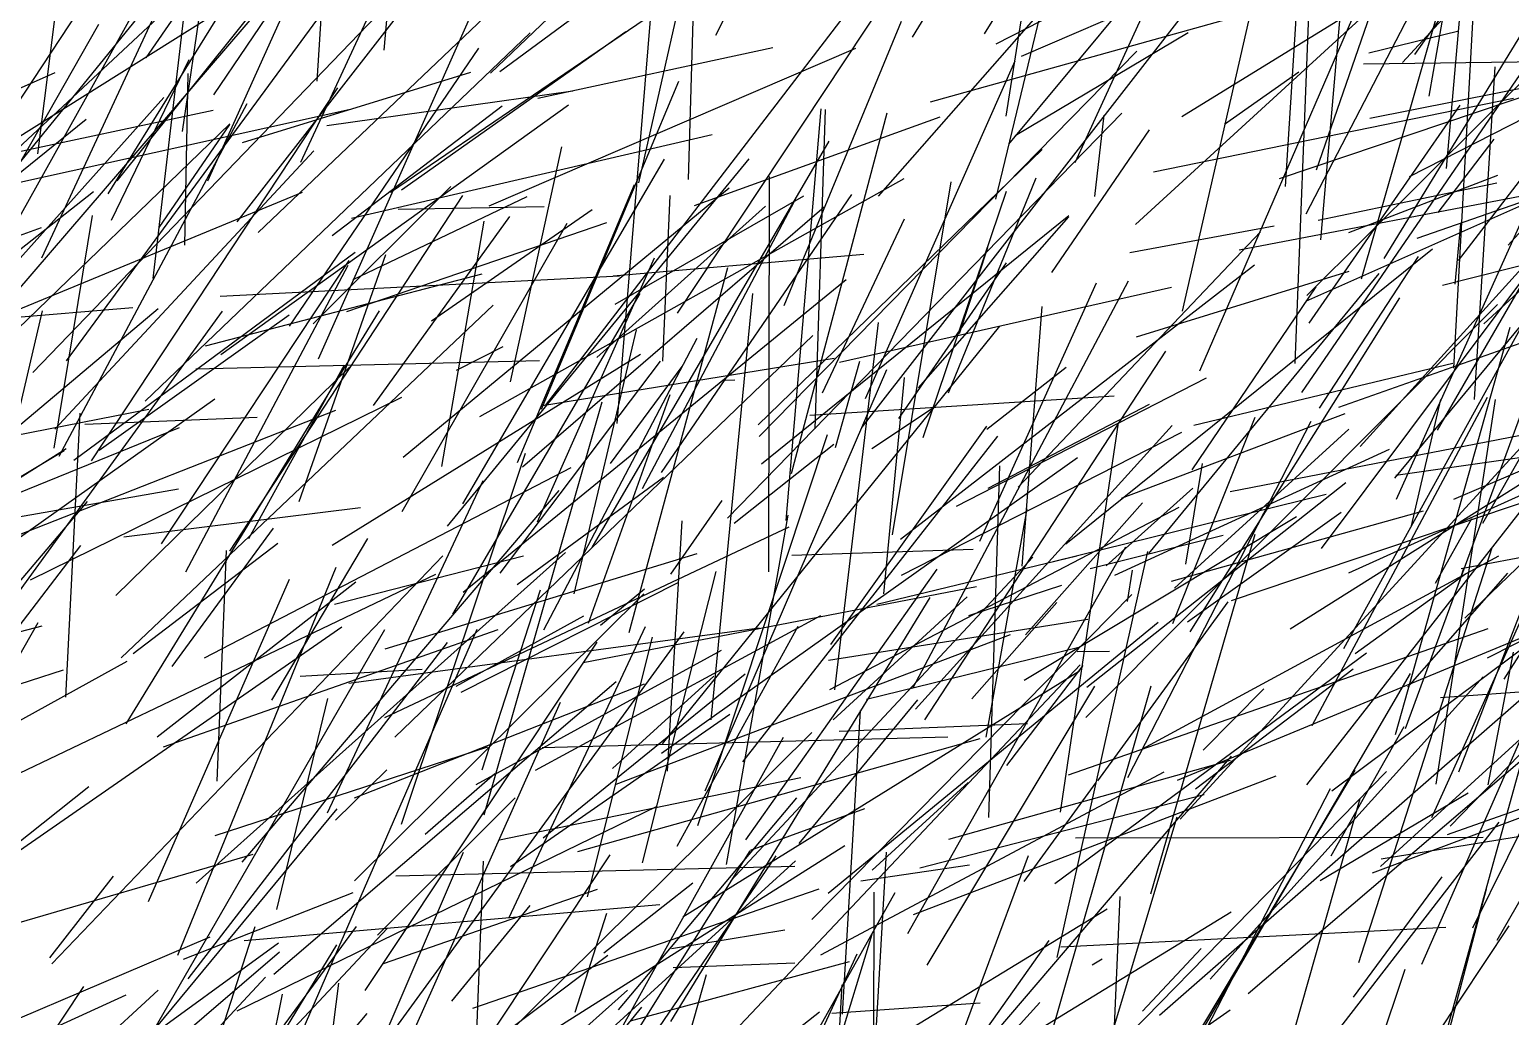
# Model space of a CAD drawing. Header units: metres. Extents: x 0 to 1019, y 0 to 619.
# Drawn here: x 448.5 to 517.8, y 220.4 to 266.6 of the extents above; entities that cross this region are included whole.
import ezdxf

# ---------------------------------------------------------------- set-up
doc = ezdxf.new("R2010")
doc.units = ezdxf.units.M

msp = doc.modelspace()

# ---------------------------------------------------------------- linework, layer by layer
at = {"color": 183}
for p, q in [((453.911, 265.315), (467.123, 284.482)), ((481.077, 227.534), (483.978, 243.898)), ((485.505, 223.306), (501.567, 231.874))]:
    msp.add_line(p, q, dxfattribs=at)
at = {"color": 249}
for p, q in [((512.734, 265.1), (530.881, 284.901)), ((489.794, 266.287), (496.899, 277.892)), ((488.447, 240.212), (489.418, 250.353))]:
    msp.add_line(p, q, dxfattribs=at)
at = {"color": 172}
msp.add_line((513.314, 265.477), (526.372, 284.06), dxfattribs=at)
at = {"color": 94}
for p, q in [((497.401, 260.419), (506.57, 280.37)), ((516.488, 243.519), (523.353, 255.611))]:
    msp.add_line(p, q, dxfattribs=at)
at = {"color": 81}
for p, q in [((457.091, 263.582), (467.937, 279.673)), ((468.232, 221.14), (471.889, 225.61))]:
    msp.add_line(p, q, dxfattribs=at)
at = {"color": 25}
for p, q in [((480.591, 266.387), (487.246, 279.816)), ((516.545, 252.864), (530.042, 265.359)), ((478.044, 232.748), (497.511, 246.607))]:
    msp.add_line(p, q, dxfattribs=at)
at = {"color": 109}
for p, q in [((452.563, 259.558), (468.356, 279.287)), ((447.619, 231.649), (467.469, 241.142)), ((445.671, 233.286), (448.86, 238.875)), ((490.55, 216.011), (504.724, 232.618)), ((458.507, 223.976), (477.968, 225.66))]:
    msp.add_line(p, q, dxfattribs=at)
at = {"color": 85}
for p, q in [((461.924, 264.232), (462.89, 279.197)), ((490.635, 263.264), (505.862, 267.508)), ((483.872, 243.653), (485.522, 262.935))]:
    msp.add_line(p, q, dxfattribs=at)
at = {"color": 199}
for p, q in [((456.797, 259.553), (465.373, 278.599)), ((502.399, 262.574), (515.83, 270.86)), ((475.878, 253.778), (484.701, 258.852))]:
    msp.add_line(p, q, dxfattribs=at)
at = {"color": 246}
for p, q in [((476.982, 259.462), (481.209, 278.194)), ((455.877, 222.175), (468.023, 237.931))]:
    msp.add_line(p, q, dxfattribs=at)
at = {"color": 98}
for p, q in [((493.163, 266.445), (500.512, 278.32)), ((447.985, 228.191), (463.075, 238.67)), ((474.123, 228.146), (492.959, 233.44))]:
    msp.add_line(p, q, dxfattribs=at)
at = {"color": 105}
for p, q in [((494.179, 262.592), (496.645, 278.407)), ((515.202, 254.716), (515.465, 257.548))]:
    msp.add_line(p, q, dxfattribs=at)
at = {"color": 230}
for p, q in [((494.302, 261.28), (508.107, 277.879)), ((508.935, 242.337), (520.992, 258.463))]:
    msp.add_line(p, q, dxfattribs=at)
at = {"color": 21}
for p, q in [((470.039, 264.603), (482.974, 276.99)), ((468.444, 250.687), (470.633, 251.802)), ((496.591, 211.147), (502.177, 229.769))]:
    msp.add_line(p, q, dxfattribs=at)
at = {"color": 50}
for p, q in [((479.309, 259.63), (479.801, 277.118)), ((490.484, 222.827), (498.324, 235.895)), ((490.136, 227.388), (503.448, 230.82))]:
    msp.add_line(p, q, dxfattribs=at)
at = {"color": 123}
for p, q in [((448.839, 260.823), (450.846, 276.604)), ((468.024, 243.388), (482.149, 260.592))]:
    msp.add_line(p, q, dxfattribs=at)
at = {"color": 255}
for p, q in [((452.132, 258.958), (462.274, 275.335)), ((484.99, 248.583), (499.238, 249.484))]:
    msp.add_line(p, q, dxfattribs=at)
at = {"color": 46}
for p, q in [((465.062, 265.687), (465.916, 275.447)), ((497.42, 228.785), (516.502, 228.813))]:
    msp.add_line(p, q, dxfattribs=at)
at = {"color": 117}
for p, q in [((493.702, 265.975), (513.031, 275.876)), ((487.845, 215.408), (488.581, 228.122)), ((474.046, 211.749), (485.445, 220.63))]:
    msp.add_line(p, q, dxfattribs=at)
at = {"color": 16}
msp.add_line((444.472, 256.079), (459.611, 274.699), dxfattribs=at)
at = {"color": 14}
for p, q in [((508.709, 260.074), (513.843, 274.929)), ((456.688, 251.837), (469.638, 255.209)), ((494.925, 241.51), (495.863, 253.668)), ((510.682, 222.953), (516.936, 242.391))]:
    msp.add_line(p, q, dxfattribs=at)
at = {"color": 73}
for p, q in [((449.024, 255.95), (457.512, 274.197)), ((488.121, 239.725), (497.484, 242.002)), ((463.486, 210.072), (476.442, 221.653))]:
    msp.add_line(p, q, dxfattribs=at)
at = {"color": 152}
for p, q in [((459.162, 257.144), (476.47, 273.635)), ((458.17, 257.636), (470.062, 272.917)), ((469.37, 231.279), (480.851, 237.577))]:
    msp.add_line(p, q, dxfattribs=at)
at = {"color": 26}
for p, q in [((508.249, 254.183), (527.904, 273.754)), ((448.61, 250.59), (465.879, 268.516))]:
    msp.add_line(p, q, dxfattribs=at)
at = {"color": 24}
for p, q in [((446.228, 260.66), (454.401, 273.07)), ((478.471, 241.137), (480.888, 244.587)), ((475.744, 232.036), (480.485, 236.362)), ((477.739, 213.906), (480.152, 222.383))]:
    msp.add_line(p, q, dxfattribs=at)
at = {"color": 23}
for p, q in [((454.248, 254.988), (456.31, 272.592)), ((450.535, 246.476), (463.702, 256.222)), ((513.856, 216.326), (519.132, 235.329))]:
    msp.add_line(p, q, dxfattribs=at)
at = {"color": 220}
for p, q in [((488.203, 258.837), (500.308, 272.63)), ((495.082, 238.289), (500.565, 244.474)), ((510.446, 221.326), (514.594, 226.956))]:
    msp.add_line(p, q, dxfattribs=at)
at = {"color": 108}
for p, q in [((511.871, 255.923), (522.159, 272.776)), ((459.796, 235.229), (464.298, 242.815))]:
    msp.add_line(p, q, dxfattribs=at)
at = {"color": 180}
for p, q in [((514.788, 260.134), (515.927, 273.059)), ((475.016, 251.28), (482.912, 258.379)), ((490.363, 234.31), (501.66, 251.587)), ((496.567, 223.186), (500.815, 242.204)), ((453.991, 219.287), (465.089, 238.544)), ((484.558, 216.717), (498.899, 225.468))]:
    msp.add_line(p, q, dxfattribs=at)
at = {"color": 133}
for p, q in [((465.357, 259.033), (484.567, 272.128)), ((507.252, 259.292), (508.011, 271.151)), ((501.07, 259.985), (517.928, 263.439))]:
    msp.add_line(p, q, dxfattribs=at)
at = {"color": 189}
for p, q in [((500.229, 257.52), (515.94, 271.907)), ((516.719, 237.223), (532.422, 245.142))]:
    msp.add_line(p, q, dxfattribs=at)
at = {"color": 214}
msp.add_line((502.428, 253.46), (506.68, 272.065), dxfattribs=at)
at = {"color": 107}
msp.add_line((510.813, 254.965), (515.647, 271.824), dxfattribs=at)
at = {"color": 129}
for p, q in [((517.674, 256.54), (531.937, 272.198)), ((514.108, 229.738), (521.975, 247.204)), ((441.701, 207.803), (450.992, 221.829))]:
    msp.add_line(p, q, dxfattribs=at)
at = {"color": 10}
for p, q in [((455.609, 261.873), (457.058, 271.648)), ((513.149, 243.398), (514.525, 249.311)), ((462.405, 229.964), (469.697, 245.531)), ((458.406, 227.648), (473.253, 245.056)), ((514.271, 240.718), (515.986, 243.747))]:
    msp.add_line(p, q, dxfattribs=at)
at = {"color": 2}
for p, q in [((461.16, 260.437), (466.143, 271.233)), ((468.66, 235.604), (478.85, 240.755)), ((467.895, 216.579), (486.617, 228.432)), ((468.963, 208.996), (469.712, 227.691))]:
    msp.add_line(p, q, dxfattribs=at)
at = {"color": 70}
for p, q in [((461.978, 251.219), (470.806, 271.136)), ((495.869, 218.107), (500.967, 235.911)), ((467.602, 212.462), (484.32, 227.713))]:
    msp.add_line(p, q, dxfattribs=at)
at = {"color": 217}
for p, q in [((508.903, 256.793), (510.156, 271.257)), ((495.026, 236.164), (507.765, 243.844))]:
    msp.add_line(p, q, dxfattribs=at)
at = {"color": 163}
for p, q in [((470.474, 264.687), (478.671, 270.769)), ((496.714, 229.994), (499.434, 248.219))]:
    msp.add_line(p, q, dxfattribs=at)
at = {"color": 78}
for p, q in [((494.896, 265.402), (507.87, 270.993)), ((437.937, 242.083), (455.432, 245.131)), ((470.447, 209.42), (482.192, 228.175))]:
    msp.add_line(p, q, dxfattribs=at)
at = {"color": 20}
msp.add_line((507.711, 251.001), (508.465, 270.448), dxfattribs=at)
at = {"color": 208}
for p, q in [((508.223, 258.016), (514.934, 270.972)), ((472.425, 248.871), (478.855, 264.233)), ((447.862, 259.462), (463.403, 262.904)), ((486.521, 220.52), (487.356, 234.745))]:
    msp.add_line(p, q, dxfattribs=at)
at = {"color": 84}
for p, q in [((513.975, 263.527), (515.197, 270.479)), ((478.783, 253.367), (488.958, 268.711)), ((465.948, 246.623), (481.205, 259.236)), ((489.579, 224.299), (499.777, 242.42))]:
    msp.add_line(p, q, dxfattribs=at)
at = {"color": 146}
for p, q in [((450.187, 251.126), (464.065, 270.045)), ((444.033, 234.906), (457.495, 253.455)), ((465.108, 237.634), (479.707, 242.107))]:
    msp.add_line(p, q, dxfattribs=at)
at = {"color": 115}
for p, q in [((503.252, 250.654), (511.548, 269.851)), ((454.022, 225.808), (460.625, 240.908))]:
    msp.add_line(p, q, dxfattribs=at)
at = {"color": 77}
for p, q in [((513.068, 259.763), (532.508, 269.701)), ((458.725, 242.812), (463.193, 250.945))]:
    msp.add_line(p, q, dxfattribs=at)
at = {"color": 58}
for p, q in [((444.583, 259.516), (460.24, 269.341)), ((493.373, 229.743), (493.875, 246.21)), ((460.953, 219.109), (469.411, 238.568))]:
    msp.add_line(p, q, dxfattribs=at)
at = {"color": 244}
msp.add_line((493.687, 258.708), (496.249, 269.276), dxfattribs=at)
at = {"color": 97}
for p, q in [((515.139, 250.78), (516.147, 269.143)), ((455.778, 241.242), (463.376, 255.615)), ((472.496, 228.792), (481.954, 236.465)), ((470.979, 227.447), (481.24, 234.574))]:
    msp.add_line(p, q, dxfattribs=at)
at = {"color": 111}
for p, q in [((472.616, 249.032), (487.425, 268.356)), ((508.367, 252.9), (515.437, 263.112)), ((441.741, 210.517), (460.104, 223.861))]:
    msp.add_line(p, q, dxfattribs=at)
at = {"color": 43}
for p, q in [((442.762, 248.506), (453.697, 268.122)), ((457.416, 251.421), (473.692, 263.115)), ((482.562, 248.13), (495.862, 261.025)), ((469.536, 248.516), (489.395, 259.669))]:
    msp.add_line(p, q, dxfattribs=at)
at = {"color": 121}
for p, q in [((443.506, 249.308), (459.359, 267.754)), ((479.579, 258.4), (491.089, 262.551)), ((463.673, 226.771), (477.222, 240.215)), ((491.486, 228.73), (504.686, 232.427))]:
    msp.add_line(p, q, dxfattribs=at)
at = {"color": 154}
for p, q in [((515.352, 255.824), (524.877, 268.262)), ((446.53, 260.626), (457.045, 262.866)), ((443.887, 253.107), (451.455, 259.055))]:
    msp.add_line(p, q, dxfattribs=at)
at = {"color": 86}
msp.add_line((436.819, 250.724), (454.483, 267.213), dxfattribs=at)
at = {"color": 120}
for p, q in [((475.972, 248.19), (477.539, 267.308)), ((444.774, 243.649), (455.482, 248.014))]:
    msp.add_line(p, q, dxfattribs=at)
at = {"color": 225}
for p, q in [((483.784, 253.722), (489.277, 267.043)), ((454.525, 257.373), (457.831, 262.196)), ((465.554, 217.755), (473.306, 235.135)), ((498.199, 222.834), (498.672, 223.117))]:
    msp.add_line(p, q, dxfattribs=at)
at = {"color": 150}
for p, q in [((487.429, 248.027), (502.608, 267.524)), ((472.253, 263.436), (483.257, 265.802)), ((486.194, 247.068), (487.325, 251.106)), ((493.269, 247.932), (496.984, 250.84)), ((448.507, 240.865), (465.883, 249.431)), ((487.896, 247.022), (490.768, 248.949)), ((485.84, 226.202), (501.286, 238.895)), ((473.888, 215.76), (483.754, 233.506))]:
    msp.add_line(p, q, dxfattribs=at)
at = {"color": 138}
for p, q in [((446.695, 258.103), (451.699, 266.891)), ((475.182, 238.744), (477.247, 240.446))]:
    msp.add_line(p, q, dxfattribs=at)
at = {"color": 210}
for p, q in [((453.861, 249.235), (471.899, 266.486)), ((495.023, 226.737), (498.395, 231.371))]:
    msp.add_line(p, q, dxfattribs=at)
at = {"color": 99}
for p, q in [((465.87, 259.146), (476.372, 266.551)), ((500.281, 252.258), (510.238, 255.324))]:
    msp.add_line(p, q, dxfattribs=at)
at = {"color": 119}
for p, q in [((494.605, 261.681), (502.697, 266.51)), ((485.965, 237.846), (493.268, 248.064)), ((499.855, 239.851), (500.094, 241.324)), ((458.174, 220.684), (477.841, 230.271))]:
    msp.add_line(p, q, dxfattribs=at)
at = {"color": 30}
for p, q in [((508.016, 249.64), (519.726, 266.723)), ((478.042, 245.898), (486.96, 258.923)), ((451.041, 248.155), (459.105, 248.486)), ((511.7, 227.44), (524.097, 238.763))]:
    msp.add_line(p, q, dxfattribs=at)
at = {"color": 143}
for p, q in [((511.152, 265.563), (515.372, 266.585)), ((455.722, 256.546), (455.882, 264.588)), ((487.238, 208.594), (504.664, 220.729))]:
    msp.add_line(p, q, dxfattribs=at)
at = {"color": 175}
for p, q in [((460.631, 252.759), (469.496, 265.778)), ((449.636, 247.926), (461.763, 260.972)), ((512.872, 233.908), (518.985, 250.561)), ((469.213, 220.804), (485.421, 226.402))]:
    msp.add_line(p, q, dxfattribs=at)
at = {"color": 95}
for p, q in [((469.966, 258.386), (487.134, 265.778)), ((450.156, 235.373), (450.83, 248.68)), ((466.983, 228.953), (470.244, 231.798))]:
    msp.add_line(p, q, dxfattribs=at)
at = {"color": 213}
msp.add_line((482.61, 247.592), (500.3, 265.641), dxfattribs=at)
at = {"color": 19}
msp.add_line((452.285, 257.714), (455.929, 265.244), dxfattribs=at)
at = {"color": 116}
for p, q in [((487.586, 249.357), (494.601, 265.175)), ((489.147, 248.426), (494.194, 255.718))]:
    msp.add_line(p, q, dxfattribs=at)
at = {"color": 142}
for p, q in [((510.902, 265.033), (524.263, 265.223)), ((481.85, 232.347), (493.783, 247.602)), ((433.518, 236.52), (450.164, 247.022))]:
    msp.add_line(p, q, dxfattribs=at)
at = {"color": 141}
msp.add_line((516.101, 249.318), (517.073, 264.901), dxfattribs=at)
at = {"color": 227}
for p, q in [((435.237, 258.235), (449.658, 264.628)), ((474.583, 226.018), (477.617, 238.185)), ((463.675, 230.667), (477.242, 235.994))]:
    msp.add_line(p, q, dxfattribs=at)
at = {"color": 215}
for p, q in [((458.431, 261.359), (469.109, 264.657)), ((461.071, 244.534), (465.137, 256.115)), ((509.4, 227.944), (512.805, 234.006))]:
    msp.add_line(p, q, dxfattribs=at)
at = {"color": 250}
for p, q in [((504.404, 262.211), (507.882, 264.661)), ((449.504, 222.881), (467.804, 241.992)), ((454.725, 233.045), (470.388, 238.552)), ((464.161, 221.639), (475.028, 237.945))]:
    msp.add_line(p, q, dxfattribs=at)
at = {"color": 211}
msp.add_line((506.977, 259.665), (522.007, 264.744), dxfattribs=at)
at = {"color": 65}
for p, q in [((511.201, 262.488), (521.436, 264.539)), ((512.369, 245.641), (525.668, 261.731))]:
    msp.add_line(p, q, dxfattribs=at)
at = {"color": 39}
for p, q in [((440.934, 248.038), (454.738, 263.461)), ((497.961, 235.85), (510.084, 245.433)), ((512.497, 210.519), (516.669, 226.401))]:
    msp.add_line(p, q, dxfattribs=at)
at = {"color": 100}
for p, q in [((451.363, 246.443), (462.883, 263.91)), ((515.128, 244.647), (532.617, 252.107))]:
    msp.add_line(p, q, dxfattribs=at)
at = {"color": 127}
for p, q in [((462.38, 262.146), (473.897, 263.773)), ((431.837, 251.133), (449.014, 257.377)), ((514.844, 228.936), (522.32, 231.593))]:
    msp.add_line(p, q, dxfattribs=at)
at = {"color": 231}
for p, q in [((449.835, 246.664), (458.638, 263.183)), ((461.736, 252.868), (468.175, 259.287)), ((463.307, 253.435), (475.484, 257.612)), ((453.651, 219.006), (462.863, 230.14))]:
    msp.add_line(p, q, dxfattribs=at)
at = {"color": 91}
for p, q in [((462.623, 257.007), (470.579, 263.068)), ((512.415, 245.767), (522.066, 247.154)), ((480.842, 204.567), (495.754, 221.081))]:
    msp.add_line(p, q, dxfattribs=at)
at = {"color": 184}
msp.add_line((484.124, 245.857), (488.614, 262.743), dxfattribs=at)
at = {"color": 187}
msp.add_line((485.241, 247.948), (485.712, 262.898), dxfattribs=at)
at = {"color": 31}
for p, q in [((513.414, 256.88), (531.195, 263.065)), ((447.317, 253.126), (453.293, 253.632)), ((445.924, 241.39), (457.135, 249.356))]:
    msp.add_line(p, q, dxfattribs=at)
at = {"color": 161}
for p, q in [((435.747, 250.032), (451.112, 262.45)), ((472.239, 243.589), (477.72, 255.959)), ((452.498, 240.135), (463.439, 250.839)), ((484.83, 214.172), (487.902, 224.276))]:
    msp.add_line(p, q, dxfattribs=at)
at = {"color": 13}
for p, q in [((441.414, 246.364), (457.833, 262.229)), ((491.474, 249.63), (495.584, 259.699))]:
    msp.add_line(p, q, dxfattribs=at)
at = {"color": 160}
msp.add_line((481.138, 243.756), (499.589, 262.732), dxfattribs=at)
at = {"color": 237}
for p, q in [((498.327, 258.821), (498.773, 262.634)), ((491.997, 252.404), (493.321, 256.442)), ((509.979, 237.649), (518.59, 253.236)), ((502.966, 248.122), (515.093, 251.016)), ((472.449, 233.016), (491.45, 233.517))]:
    msp.add_line(p, q, dxfattribs=at)
at = {"color": 171}
msp.add_line((512.451, 244.654), (520.289, 262.105), dxfattribs=at)
at = {"color": 204}
for p, q in [((463.526, 257.804), (480.412, 261.725)), ((502.665, 238.909), (509.856, 244.04))]:
    msp.add_line(p, q, dxfattribs=at)
at = {"color": 53}
msp.add_line((474.792, 242.383), (485.894, 261.413), dxfattribs=at)
at = {"color": 229}
for p, q in [((496.309, 255.273), (500.882, 261.943)), ((496.089, 215.652), (511.984, 231.899))]:
    msp.add_line(p, q, dxfattribs=at)
at = {"color": 212}
msp.add_line((514.364, 247.885), (522.445, 261.863), dxfattribs=at)
at = {"color": 90}
msp.add_line((514.399, 258.07), (517.02, 261.506), dxfattribs=at)
at = {"color": 87}
msp.add_line((470.974, 250.142), (473.37, 261.16), dxfattribs=at)
at = {"color": 232}
for p, q in [((468.734, 244.426), (478.181, 260.568)), ((451.273, 207.621), (463.765, 224.635))]:
    msp.add_line(p, q, dxfattribs=at)
at = {"color": 173}
for p, q in [((508.214, 253.928), (521.867, 260.009)), ((464.557, 249.035), (470.934, 257.893)), ((465.899, 244.073), (473.619, 257.58)), ((492.572, 235.294), (496.555, 239.806)), ((463.407, 236.038), (482.613, 238.617)), ((508.874, 226.781), (515.812, 230.897))]:
    msp.add_line(p, q, dxfattribs=at)
at = {"color": 234}
msp.add_line((471.301, 246.36), (476.785, 259.389), dxfattribs=at)
at = {"color": 221}
for p, q in [((483.067, 241.25), (483.101, 259.768)), ((457.382, 254.151), (476.076, 255.106))]:
    msp.add_line(p, q, dxfattribs=at)
at = {"color": 102}
for p, q in [((488.855, 242.978), (491.605, 259.521)), ((470.45, 228.693), (484.558, 231.605))]:
    msp.add_line(p, q, dxfattribs=at)
at = {"color": 55}
for p, q in [((505.092, 256.328), (522.127, 259.596)), ((463.604, 254.941), (471.756, 258.82)), ((437.678, 215.963), (456.906, 224.145))]:
    msp.add_line(p, q, dxfattribs=at)
at = {"color": 48}
for p, q in [((508.778, 257.719), (517.153, 259.473)), ((498.759, 208.734), (499.511, 226.039))]:
    msp.add_line(p, q, dxfattribs=at)
at = {"color": 200}
msp.add_line((510.224, 257.133), (517.194, 259.831), dxfattribs=at)
at = {"color": 252}
for p, q in [((514.611, 254.68), (533.86, 259.552)), ((460.028, 225.425), (462.422, 235.306)), ((473.993, 220.616), (475.487, 225.258))]:
    msp.add_line(p, q, dxfattribs=at)
at = {"color": 226}
for p, q in [((442.389, 251.251), (461.231, 259.032)), ((497.509, 237.517), (499.01, 237.532))]:
    msp.add_line(p, q, dxfattribs=at)
at = {"color": 202}
msp.add_line((457.838, 242.211), (468.742, 258.878), dxfattribs=at)
at = {"color": 195}
for p, q in [((477.156, 245.149), (484.261, 258.61)), ((478.095, 233.193), (493.886, 252.753)), ((500.561, 232.954), (517.248, 241.994)), ((515.416, 240.803), (515.608, 241.432)), ((465.064, 219.139), (479.095, 238.429))]:
    msp.add_line(p, q, dxfattribs=at)
at = {"color": 41}
for p, q in [((478.103, 251.115), (478.449, 258.88)), ((462.777, 229.612), (465.186, 231.964))]:
    msp.add_line(p, q, dxfattribs=at)
at = {"color": 235}
for p, q in [((490.286, 247.534), (494.188, 259.073)), ((515.656, 239.07), (535.218, 257.976))]:
    msp.add_line(p, q, dxfattribs=at)
at = {"color": 103}
for p, q in [((449.61, 247.043), (451.405, 257.939)), ((487.956, 212.427), (487.996, 226.246))]:
    msp.add_line(p, q, dxfattribs=at)
at = {"color": 11}
for p, q in [((465.711, 258.229), (472.553, 258.351)), ((485.86, 237.113), (498.001, 239.035))]:
    msp.add_line(p, q, dxfattribs=at)
at = {"color": 79}
for p, q in [((467.269, 252.997), (474.802, 258.222)), ((471.541, 246.163), (485.659, 258.35)), ((481.444, 243.518), (486.116, 247.229)), ((475.344, 223.397), (479.508, 226.679))]:
    msp.add_line(p, q, dxfattribs=at)
at = {"color": 131}
msp.add_line((482.726, 246.312), (497.115, 257.943), dxfattribs=at)
at = {"color": 27}
for p, q in [((467.763, 246.181), (469.733, 257.67)), ((497.91, 234.425), (517.176, 253.771)), ((474.378, 237.004), (492.796, 240.56)), ((465.598, 227.01), (484.291, 227.463))]:
    msp.add_line(p, q, dxfattribs=at)
at = {"color": 38}
for p, q in [((485.581, 249.638), (489.413, 257.78)), ((485.082, 224.961), (500.055, 240.177)), ((484.49, 228.519), (490.042, 235.251))]:
    msp.add_line(p, q, dxfattribs=at)
at = {"color": 201}
for p, q in [((490.081, 249.857), (497.111, 257.881)), ((457.816, 209.387), (460.301, 221.458))]:
    msp.add_line(p, q, dxfattribs=at)
at = {"color": 36}
for p, q in [((499.962, 256.2), (506.724, 257.459)), ((486.077, 234.313), (492.355, 240.082)), ((451.404, 205.022), (462.836, 223.773))]:
    msp.add_line(p, q, dxfattribs=at)
at = {"color": 148}
for p, q in [((494.732, 245.213), (506.092, 257.165)), ((479.739, 229.366), (485.808, 247.676))]:
    msp.add_line(p, q, dxfattribs=at)
at = {"color": 240}
for p, q in [((454.632, 242.551), (463.42, 255.835)), ((432.506, 234.411), (449.05, 238.715))]:
    msp.add_line(p, q, dxfattribs=at)
at = {"color": 104}
msp.add_line((475.785, 255.106), (487.511, 256.129), dxfattribs=at)
at = {"color": 54}
for p, q in [((496.967, 242.565), (514.133, 256.379)), ((496.46, 226.653), (511.046, 237.458))]:
    msp.add_line(p, q, dxfattribs=at)
at = {"color": 113}
msp.add_line((508.847, 248.913), (513.481, 256.016), dxfattribs=at)
at = {"color": 136}
for p, q in [((509.749, 248.959), (529.426, 255.917)), ((504.727, 239.899), (519.265, 244.811)), ((458.383, 210.387), (475.527, 223.283))]:
    msp.add_line(p, q, dxfattribs=at)
at = {"color": 6}
for p, q in [((510.747, 247.109), (519.073, 256.298)), ((481.037, 250.222), (481.467, 250.241)), ((465.87, 229.425), (471.669, 246.804)), ((503.397, 232.894), (506.246, 235.76)), ((489.838, 225.2), (506.82, 231.694))]:
    msp.add_line(p, q, dxfattribs=at)
at = {"color": 106}
msp.add_line((476.535, 238.402), (481.143, 255.508), dxfattribs=at)
at = {"color": 140}
msp.add_line((489.228, 242.771), (505.796, 255.619), dxfattribs=at)
at = {"color": 75}
for p, q in [((500.854, 242.099), (511.638, 255.213)), ((494.207, 232.168), (497.775, 236.861)), ((483.356, 205.801), (496.183, 223.975))]:
    msp.add_line(p, q, dxfattribs=at)
at = {"color": 5}
for p, q in [((468.751, 240.293), (486.694, 254.942)), ((455.399, 223.284), (462.808, 241.471)), ((456.342, 211.13), (464.263, 220.557))]:
    msp.add_line(p, q, dxfattribs=at)
at = {"color": 49}
msp.add_line((486.381, 251.062), (501.919, 254.584), dxfattribs=at)
at = {"color": 63}
msp.add_line((489.831, 235.823), (499.898, 254.869), dxfattribs=at)
at = {"color": 233}
msp.add_line((492.939, 242.69), (498.411, 254.789), dxfattribs=at)
at = {"color": 64}
for p, q in [((502.88, 246.027), (508.695, 254.602)), ((498.465, 231.449), (504.57, 239.833)), ((446.294, 208.064), (459.499, 222.254)), ((486.021, 220.567), (492.964, 221.054))]:
    msp.add_line(p, q, dxfattribs=at)
at = {"color": 191}
for p, q in [((452.739, 237.21), (470.165, 253.732)), ((452.978, 234.124), (464.842, 253.468)), ((482.035, 213.838), (488.981, 226.23))]:
    msp.add_line(p, q, dxfattribs=at)
at = {"color": 17}
for p, q in [((468.265, 239.27), (477.05, 254.277)), ((461.964, 212.276), (468.777, 228.123))]:
    msp.add_line(p, q, dxfattribs=at)
at = {"color": 128}
for p, q in [((480.369, 234.31), (482.316, 254.28)), ((502.201, 231.49), (520.671, 239.144)), ((478.588, 222.72), (484.286, 222.929))]:
    msp.add_line(p, q, dxfattribs=at)
at = {"color": 174}
for p, q in [((502.796, 238.429), (512.607, 254.074)), ((489.939, 234.817), (501.95, 248.098))]:
    msp.add_line(p, q, dxfattribs=at)
at = {"color": 40}
for p, q in [((439.29, 240.804), (454.47, 253.574)), ((456.247, 250.758), (472.336, 251.152)), ((514.314, 219.512), (517.73, 224.66))]:
    msp.add_line(p, q, dxfattribs=at)
at = {"color": 68}
msp.add_line((444.716, 234.861), (449.059, 253.476), dxfattribs=at)
at = {"color": 96}
msp.add_line((451.721, 246.948), (460.608, 253.29), dxfattribs=at)
at = {"color": 124}
msp.add_line((473.951, 240.211), (476.873, 252.578), dxfattribs=at)
at = {"color": 158}
for p, q in [((486.16, 235.715), (488.206, 252.932)), ((456.64, 237.222), (473.811, 246.127)), ((501.352, 220.482), (519.537, 236.392))]:
    msp.add_line(p, q, dxfattribs=at)
at = {"color": 179}
for p, q in [((512.398, 233.627), (517.78, 252.7)), ((470.493, 241.188), (477.998, 251.112)), ((505.413, 214.203), (517.261, 229.52))]:
    msp.add_line(p, q, dxfattribs=at)
at = {"color": 190}
msp.add_line((465.552, 233.504), (485.122, 252.313), dxfattribs=at)
at = {"color": 76}
msp.add_line((472.526, 238.535), (479.707, 252.187), dxfattribs=at)
at = {"color": 1}
for p, q in [((462.625, 242.491), (477.06, 251.448)), ((477.146, 227.611), (480.594, 241.267)), ((452.98, 211.507), (465.193, 224.535))]:
    msp.add_line(p, q, dxfattribs=at)
at = {"color": 170}
msp.add_line((472.468, 249.04), (486.129, 251.254), dxfattribs=at)
at = {"color": 56}
msp.add_line((475.648, 246.318), (479.007, 250.863), dxfattribs=at)
at = {"color": 186}
for p, q in [((480.086, 230.992), (488.585, 250.727)), ((499.259, 241.087), (512.129, 246.993)), ((515.473, 241.407), (528.804, 243.901)), ((500.567, 220.663), (503.313, 223.608))]:
    msp.add_line(p, q, dxfattribs=at)
at = {"color": 253}
for p, q in [((491.858, 244.328), (503.556, 250.337)), ((434.227, 237.496), (450.082, 246.925))]:
    msp.add_line(p, q, dxfattribs=at)
at = {"color": 145}
for p, q in [((508.249, 231.276), (522.715, 249.787)), ((499.871, 231.608), (508.451, 248.3)), ((462.725, 239.725), (471.577, 241.988))]:
    msp.add_line(p, q, dxfattribs=at)
at = {"color": 88}
for p, q in [((515.367, 231.872), (522.446, 250.195)), ((501.913, 240.801), (513.72, 244.103)), ((500.944, 226.166), (505.838, 243.016))]:
    msp.add_line(p, q, dxfattribs=at)
at = {"color": 7}
for p, q in [((469.742, 229.868), (475.261, 249.208)), ((453.31, 237.426), (460.083, 242.586))]:
    msp.add_line(p, q, dxfattribs=at)
at = {"color": 59}
msp.add_line((474.617, 238.848), (478.447, 249.548), dxfattribs=at)
at = {"color": 169}
for p, q in [((493.341, 245.169), (500.891, 249.093)), ((478.325, 231.902), (479.009, 243.63))]:
    msp.add_line(p, q, dxfattribs=at)
at = {"color": 181}
msp.add_line((507.479, 238.569), (524.377, 249.237), dxfattribs=at)
at = {"color": 245}
for p, q in [((508.5, 234.046), (516.713, 249.433)), ((478.507, 223.602), (483.809, 224.479))]:
    msp.add_line(p, q, dxfattribs=at)
at = {"color": 110}
msp.add_line((514.313, 231.302), (517.087, 249.322), dxfattribs=at)
at = {"color": 156}
msp.add_line((445.297, 247.148), (454.033, 248.867), dxfattribs=at)
at = {"color": 74}
for p, q in [((447.397, 242.767), (462.792, 248.821)), ((456.263, 226.671), (473.553, 242.151))]:
    msp.add_line(p, q, dxfattribs=at)
at = {"color": 112}
for p, q in [((499.572, 244.69), (510.052, 248.666)), ((452.867, 242.889), (463.955, 244.265))]:
    msp.add_line(p, q, dxfattribs=at)
at = {"color": 134}
for p, q in [((501.975, 238.827), (505.835, 248.489)), ((461.449, 210.231), (462.934, 221.984))]:
    msp.add_line(p, q, dxfattribs=at)
at = {"color": 239}
for p, q in [((489.274, 241.084), (502.407, 247.793)), ((514.964, 229.331), (532.376, 247.301)), ((516.029, 224.578), (524.341, 241.401)), ((470.906, 225.057), (477.293, 238.678)), ((476.023, 220.723), (484.385, 230.666))]:
    msp.add_line(p, q, dxfattribs=at)
at = {"color": 32}
for p, q in [((502.06, 240.478), (510.216, 247.921)), ((439.825, 228.068), (450.863, 242.48))]:
    msp.add_line(p, q, dxfattribs=at)
at = {"color": 28}
msp.add_line((502.316, 229.664), (518.769, 247.611), dxfattribs=at)
at = {"color": 51}
for p, q in [((504.66, 245.016), (520.97, 248.18)), ((517.495, 236.223), (523.907, 246.314))]:
    msp.add_line(p, q, dxfattribs=at)
at = {"color": 60}
msp.add_line((510.221, 241.204), (523.033, 246.989), dxfattribs=at)
at = {"color": 66}
for p, q in [((502.582, 241.611), (503.375, 246.325)), ((455.133, 236.819), (459.876, 243.292)), ((481.984, 228.699), (490.946, 241.366))]:
    msp.add_line(p, q, dxfattribs=at)
at = {"color": 44}
msp.add_line((471.283, 240.655), (478.139, 245.675), dxfattribs=at)
at = {"color": 22}
msp.add_line((496.372, 241.734), (509.166, 244.881), dxfattribs=at)
at = {"color": 222}
msp.add_line((498.86, 241.527), (502.913, 245.164), dxfattribs=at)
at = {"color": 122}
msp.add_line((444.226, 236.351), (451.164, 244.534), dxfattribs=at)
at = {"color": 125}
for p, q in [((485.923, 235.728), (502.278, 244.272)), ((511.734, 227.804), (530.013, 230.768))]:
    msp.add_line(p, q, dxfattribs=at)
at = {"color": 67}
msp.add_line((493.249, 233.496), (495.164, 244.196), dxfattribs=at)
at = {"color": 130}
msp.add_line((465.095, 234.424), (484.015, 243.346), dxfattribs=at)
at = {"color": 218}
msp.add_line((498.115, 241.403), (504.334, 242.957), dxfattribs=at)
at = {"color": 57}
for p, q in [((457.242, 231.435), (457.683, 242.247)), ((510.523, 237.417), (515.679, 241.151))]:
    msp.add_line(p, q, dxfattribs=at)
at = {"color": 209}
for p, q in [((484.139, 242.02), (492.631, 242.302)), ((453.058, 206.126), (459.012, 224.63))]:
    msp.add_line(p, q, dxfattribs=at)
at = {"color": 80}
for p, q in [((481.294, 226.779), (495.422, 241.928)), ((506.285, 214.88), (510.751, 230.635))]:
    msp.add_line(p, q, dxfattribs=at)
at = {"color": 223}
msp.add_line((454.432, 233.511), (463.734, 240.776), dxfattribs=at)
at = {"color": 137}
for p, q in [((492.432, 239.195), (496.784, 240.628)), ((464.745, 224.22), (471.186, 230.66))]:
    msp.add_line(p, q, dxfattribs=at)
at = {"color": 45}
msp.add_line((512.986, 235.848), (517.657, 241.186), dxfattribs=at)
at = {"color": 198}
msp.add_line((469.64, 231.97), (472.378, 240.409), dxfattribs=at)
at = {"color": 205}
msp.add_line((478.474, 220.189), (490.619, 240.046), dxfattribs=at)
at = {"color": 61}
for p, q in [((509.419, 230.985), (522.128, 240.495)), ((503.042, 231.08), (510.422, 236.699))]:
    msp.add_line(p, q, dxfattribs=at)
at = {"color": 52}
msp.add_line((468.429, 235.89), (474.41, 239.192), dxfattribs=at)
at = {"color": 193}
msp.add_line((472.148, 231.956), (485.505, 239.197), dxfattribs=at)
at = {"color": 12}
msp.add_line((478.775, 228.402), (484.447, 238.7), dxfattribs=at)
at = {"color": 166}
for p, q in [((497.091, 231.731), (516.742, 238.592)), ((505.501, 221.488), (518.218, 232.367)), ((482.213, 228.213), (487.561, 230.159)), ((464.524, 211.254), (475.638, 227.984))]:
    msp.add_line(p, q, dxfattribs=at)
at = {"color": 254}
for p, q in [((475.925, 231.302), (494.376, 238.317)), ((489.816, 213.383), (495.218, 227.961))]:
    msp.add_line(p, q, dxfattribs=at)
at = {"color": 207}
for p, q in [((487.637, 235.287), (497.636, 237.739)), ((485.725, 208.275), (486.495, 221.894)), ((444.656, 212.591), (454.471, 221.652))]:
    msp.add_line(p, q, dxfattribs=at)
at = {"color": 247}
for p, q in [((513.635, 222.865), (519.967, 237.29)), ((450.97, 215.576), (460.164, 223.454))]:
    msp.add_line(p, q, dxfattribs=at)
at = {"color": 92}
for p, q in [((516.74, 231.268), (517.934, 237.483)), ((479.035, 225.089), (497.615, 236.609)), ((439.136, 222.251), (458.923, 228.019))]:
    msp.add_line(p, q, dxfattribs=at)
at = {"color": 219}
for p, q in [((431.841, 230.731), (450.05, 236.663)), ((476.584, 220.211), (486.841, 222.991))]:
    msp.add_line(p, q, dxfattribs=at)
at = {"color": 197}
msp.add_line((441.668, 230.787), (453.03, 237.055), dxfattribs=at)
at = {"color": 151}
msp.add_line((461.132, 236.363), (466.835, 236.693), dxfattribs=at)
at = {"color": 93}
for p, q in [((479.328, 217.485), (497.647, 236.885)), ((487.91, 227.271), (492.399, 231.372))]:
    msp.add_line(p, q, dxfattribs=at)
at = {"color": 34}
for p, q in [((501.886, 217.247), (513.106, 236.487)), ((468.931, 210.8), (477.122, 220.862))]:
    msp.add_line(p, q, dxfattribs=at)
at = {"color": 47}
for p, q in [((459.898, 222.408), (475.917, 236.103)), ((467.942, 216.743), (485.085, 233.724))]:
    msp.add_line(p, q, dxfattribs=at)
at = {"color": 176}
for p, q in [((503.733, 222.159), (516.511, 236.331)), ((437.913, 220.598), (451.229, 231.198))]:
    msp.add_line(p, q, dxfattribs=at)
at = {"color": 164}
msp.add_line((514.517, 235.366), (526.108, 236.193), dxfattribs=at)
at = {"color": 155}
msp.add_line((517.157, 223.987), (524.231, 236.282), dxfattribs=at)
at = {"color": 132}
msp.add_line((486.364, 233.781), (495.183, 234.148), dxfattribs=at)
at = {"color": 114}
msp.add_line((457.145, 228.892), (469.915, 233.046), dxfattribs=at)
at = {"color": 243}
msp.add_line((502.014, 217.698), (510.518, 231.957), dxfattribs=at)
at = {"color": 83}
msp.add_line((511.335, 227.148), (523.877, 231.854), dxfattribs=at)
at = {"color": 242}
msp.add_line((502.99, 218.75), (509.368, 231.098), dxfattribs=at)
at = {"color": 118}
for p, q in [((472.126, 211.384), (483.403, 227.944)), ((506.621, 204.072), (512.86, 222.642))]:
    msp.add_line(p, q, dxfattribs=at)
at = {"color": 89}
msp.add_line((487.37, 226.767), (492.464, 227.524), dxfattribs=at)
at = {"color": 69}
msp.add_line((449.408, 223.16), (452.383, 226.99), dxfattribs=at)
at = {"color": 135}
msp.add_line((455.663, 223.105), (463.604, 226.229), dxfattribs=at)
at = {"color": 126}
msp.add_line((465.031, 222.906), (475.048, 226.379), dxfattribs=at)
at = {"color": 196}
msp.add_line((490.896, 216.877), (504.717, 225.314), dxfattribs=at)
at = {"color": 178}
msp.add_line((496.731, 223.677), (514.761, 224.603), dxfattribs=at)
at = {"color": 228}
msp.add_line((480.037, 207.871), (487.208, 223.347), dxfattribs=at)
at = {"color": 33}
msp.add_line((441.142, 216.034), (452.983, 221.435), dxfattribs=at)

doc.saveas('drawing.dxf')
